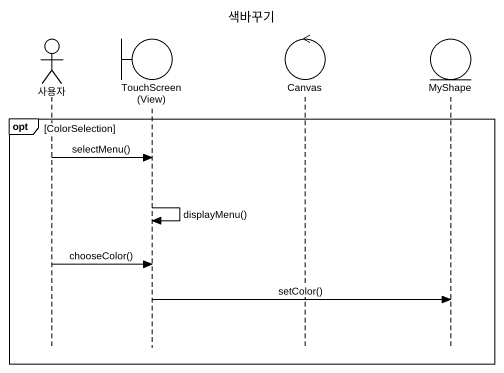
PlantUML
@startuml
title 색바꾸기
hide footbox
actor 사용자
boundary "TouchScreen (View)" as TouchScreen_View
control Canvas
entity MyShape

opt ColorSelection
  사용자 -> TouchScreen_View : selectMenu()
  TouchScreen_View -> TouchScreen_View : displayMenu()
  사용자 -> TouchScreen_View : chooseColor()
  TouchScreen_View -> MyShape : setColor()
end
@enduml
